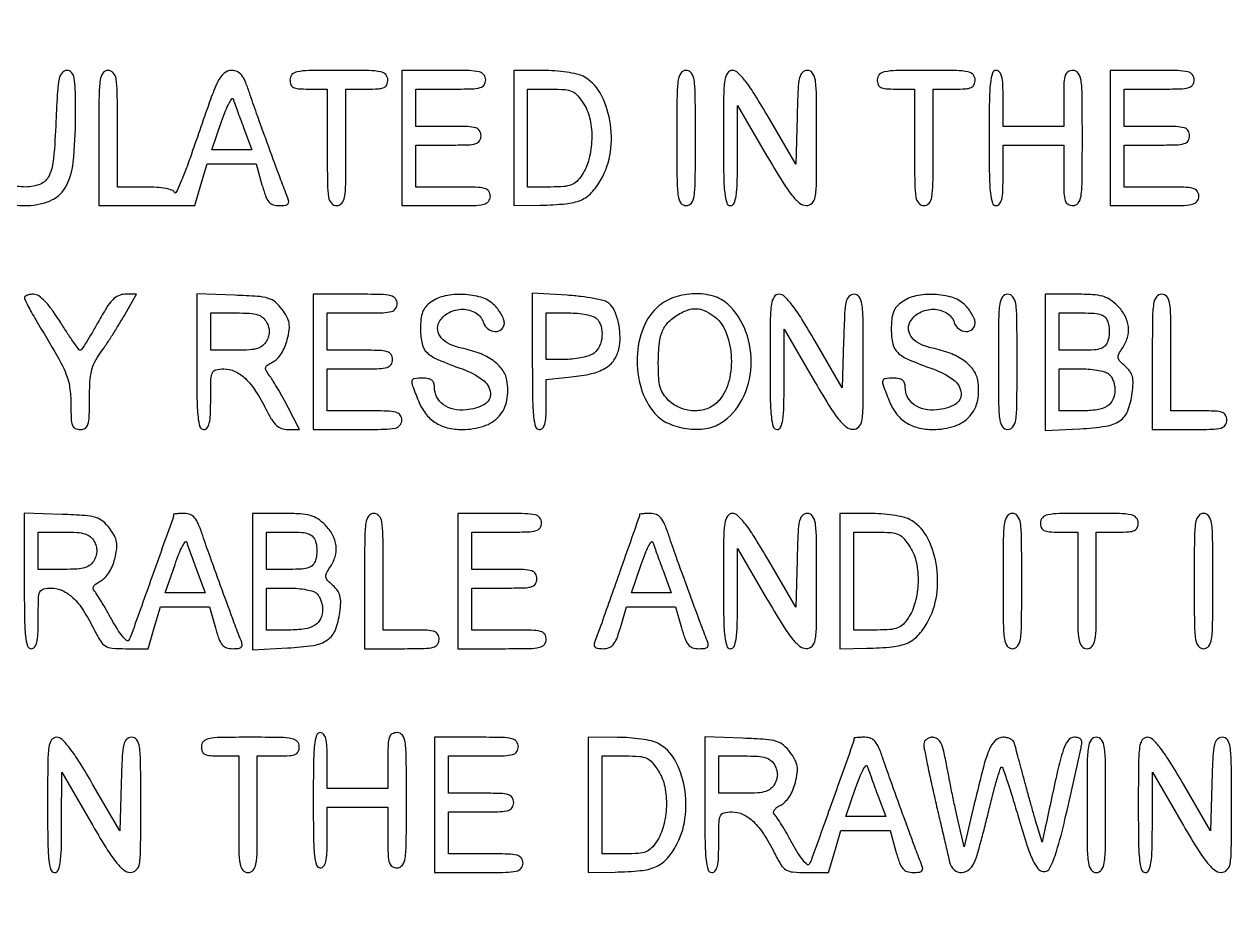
# Model space of a CAD drawing. Extents: x 0 to 1066, y 0 to 761.
# Drawn here: x 880.26 to 902.18, y 352.59 to 368.76 of the extents above; entities that cross this region are included whole.
import ezdxf

# ---------------------------------------------------------------- set-up
doc = ezdxf.new("R2010")
doc.units = 0
doc.header["$MEASUREMENT"] = 0

msp = doc.modelspace()

# ---------------------------------------------------------------- linework, layer by layer
for points in [[(183.390323, 95.266879, 0.000001), (192.989143, 95.254457, 0.000118)], [(479.458836, 95.240684, -0.000004), (502.524384, 95.211821, -0.198594)], [(710.559243, 95.267872, -0.000023), (733.258836, 95.240684, -0.000004), (756.324384, 95.211821, -0.198594)], [(542.992229, 95.24091, -0.000004), (565.972908, 95.212432, -0.198597)], [(606.442229, 95.24091, -0.000004), (629.422908, 95.212432, -0.198597)], [(669.892229, 95.24091, -0.000004), (692.872908, 95.212432, -0.198597)], [(880.089102, 365.483388, 0.032389), (880.264716, 365.472, 0.091481), (880.722483, 365.55646, 0.171956), (881.005283, 365.797325, 0.107033), (881.153319, 366.25713, 0.02456), (881.1936, 367.076683, 0.004091), (881.189458, 367.582882, 0.042042), (881.168504, 367.790879, 0.139542), (881.120241, 367.887871, 0.210994), (881.035267, 367.9254, 0.224554), (880.948766, 367.884489, 0.120063), (880.896404, 367.775607, 0.038088), (880.86561, 367.545674, 0.003955), (880.838825, 367.000462, -0.011778), (880.79515, 366.32671, -0.086058), (880.712304, 366.015262, -0.186836), (880.556586, 365.864354, -0.100409), (880.290624, 365.8104, -0.036356), (880.128866, 365.822177, -0.118728)]]:
    msp.add_lwpolyline(points, format="xyb")
for points in [[(409.06215, 749.15415), (40.8618, 749.132981), (40.8618, 380.65769), (40.8618, 12.1824), (501.2973, 12.1824), (961.7328, 12.1824), (961.7328, 380.646631), (961.7328, 749.110861), (961.41555, 749.1633, 0.040886), (961.153339, 749.184871, 0.000002), (934.190609, 749.194398, 0.000089), (904.448031, 749.199508, 0.000054), (869.1804, 749.195529, -0.000029), (813.61687, 749.186499, -0.000004), (696.10453, 749.175037, -0.000004), (556.774728, 749.163736, -0.000004)], [(881.6166, 366.6987), (881.6166, 365.472), (882.486431, 365.472), (883.356261, 365.472), (883.468668, 365.8527), (883.581076, 366.2334), (884.026043, 366.2334), (884.471011, 366.2334), (884.5776, 365.8527, 0.017944), (884.642985, 365.64779, 0.087286), (884.703212, 365.542331, 0.141822), (884.780434, 365.489952, 0.078722), (884.893746, 365.472, 0.029308), (884.998892, 365.478168, 0.166988), (885.048622, 365.502076, 0.236769), (885.063464, 365.545866, 0.061225), (885.04369, 365.62005, -0.006965), (884.921401, 365.936406, -0.001209), (884.700145, 366.53784, -0.001323), (884.480417, 367.144587, -0.005089), (884.348652, 367.52355, 0.017956), (884.271684, 367.727814, 0.070049), (884.202908, 367.843564, 0.117315), (884.125369, 367.903896, 0.107327), (884.026342, 367.9254, 0.184102), (883.889054, 367.873076, 0.099007), (883.778561, 367.726264, 0.027305), (883.641751, 367.396447, 0.001738), (883.297611, 366.408301, -0.007137), (883.189757, 366.109057, -0.013896), (883.093729, 365.874103, -0.012768), (883.01548, 365.708459, -0.667021), (882.98945, 365.710351, 0.233159), (882.947523, 365.752743, 0.036901), (882.831015, 365.783613, 0.031075), (882.66655, 365.803964, 0.015247), (882.45555, 365.8104), (881.955, 365.8104), (881.955, 366.8679, 0.002827), (881.951269, 367.527859, 0.036854), (881.930466, 367.772062, 0.138781), (881.879206, 367.882532, 0.218517), (881.7858, 367.9254, 0.240299), (881.691478, 367.877291, 0.123223), (881.640667, 367.750912, 0.031956), (881.620189, 367.471562, 0.002322)], [(885.0852, 367.7562, 0.094959), (885.101763, 367.669774, 0.184152), (885.14865, 367.618725, 0.098846), (885.241639, 367.59333, 0.017388), (885.4236, 367.587), (885.762, 367.587), (885.762, 366.5295, 0.002827), (885.765731, 365.869541, 0.036854), (885.786534, 365.625338, 0.138781), (885.837794, 365.514868, 0.218517), (885.9312, 365.472, 0.218517), (886.024606, 365.514868, 0.138781), (886.075866, 365.625338, 0.036854), (886.096669, 365.869541, 0.002827), (886.1004, 366.5295), (886.1004, 367.587), (886.4811, 367.587, 0.013964), (886.690858, 367.592859, 0.090841), (886.793063, 367.61755, 0.188085), (886.843634, 367.668595, 0.102588), (886.8618, 367.7562, 0.193568), (886.824602, 367.848685, 0.15568), (886.729613, 367.900221, 0.043488), (886.520605, 367.921467, 0.003595), (885.9735, 367.9254, 0.003595), (885.426395, 367.921467, 0.043488), (885.217388, 367.900221, 0.15568), (885.122398, 367.848685, 0.193568)], [(887.1156, 366.6987), (887.1156, 365.472), (887.9193, 365.472, 0.004147), (888.410009, 365.47607, 0.047763), (888.601388, 365.497603, 0.16431), (888.688794, 365.549193, 0.179874), (888.723, 365.6412, 0.157888), (888.69346, 365.732416, 0.176663), (888.61725, 365.783962, 0.055952), (888.452378, 365.806053, 0.005351), (888.0462, 365.8104), (887.3694, 365.8104), (887.3694, 366.1911), (887.3694, 366.5718), (887.9616, 366.5718, 0.006583), (888.311492, 366.576407, 0.063075), (888.458625, 366.598993, 0.183695), (888.52747, 366.650426, 0.142406), (888.5538, 366.741, 0.142406), (888.52747, 366.831574, 0.183695), (888.458625, 366.883007, 0.063075), (888.311492, 366.905593, 0.006583), (887.9616, 366.9102), (887.3694, 366.9102), (887.3694, 367.2486), (887.3694, 367.587), (888.0039, 367.587, 0.005909), (888.381926, 367.591467, 0.059311), (888.537938, 367.61379, 0.180365), (888.610456, 367.665288, 0.150217), (888.6384, 367.7562, 0.17273), (888.605727, 367.847957, 0.168559), (888.522075, 367.89955, 0.050222), (888.339522, 367.921249, 0.004487), (887.877, 367.9254), (887.1156, 367.9254)], [(889.146, 366.6987), (889.146, 365.472), (889.63245, 365.480433, 0.018847), (890.09542, 365.505933, 0.076273), (890.368829, 365.574281, 0.107083), (890.560018, 365.708069, 0.057946), (890.730222, 365.940964, 0.09461), (890.901213, 366.445618, 0.077415), (890.891801, 367.016231, 0.083451), (890.716167, 367.516665, 0.148656), (890.405984, 367.818403, 0.065462), (890.29364, 367.858866, 0.01784), (890.107659, 367.892574, 0.017725), (889.892031, 367.915991, 0.017594), (889.67475, 367.924153), (889.146, 367.9254)], [(892.107, 366.6987, 0.002322), (892.110589, 365.925838, 0.031956), (892.131067, 365.646487, 0.123223), (892.181878, 365.520109, 0.240299), (892.2762, 365.472, 0.240299), (892.370522, 365.520109, 0.123223), (892.421333, 365.646487, 0.031956), (892.441811, 365.925838, 0.002322), (892.4454, 366.6987, 0.002322), (892.441811, 367.471562, 0.031956), (892.421333, 367.750912, 0.123223), (892.370522, 367.877291, 0.240299), (892.2762, 367.9254, 0.240299), (892.181878, 367.877291, 0.123223), (892.131067, 367.750912, 0.031956), (892.110589, 367.471562, 0.002322)], [(892.953, 366.6987, 0.003213), (892.957328, 366.025179, 0.022561), (892.976338, 365.6976, 0.049302), (893.012253, 365.521877, 0.328801), (893.0799, 365.472, 0.295501), (893.145272, 365.514331, 0.070336), (893.183006, 365.645031, 0.029944), (893.20304, 365.892594, 0.004715), (893.208637, 366.38145), (893.210474, 367.2909), (893.737387, 366.384757, 0.006242), (894.016761, 365.917824, 0.029041), (894.196482, 365.660537, 0.052989), (894.333726, 365.520038, 0.170079), (894.45465, 365.475307, 0.199339), (894.562931, 365.518073, 0.163117), (894.620625, 365.629506, 0.036571), (894.641704, 365.888381, 0.002034), (894.645, 366.6987, 0.002367), (894.641369, 367.465872, 0.031318), (894.620984, 367.748183, 0.117824), (894.571177, 367.876877, 0.246563), (894.47876, 367.9254, 0.195513), (894.387955, 367.888482, 0.145553), (894.334652, 367.793056, 0.043894), (894.307139, 367.586793, 0.004128), (894.28841, 367.075518), (894.2643, 366.225636), (893.771117, 367.075518, 0.007787), (893.531038, 367.474783, 0.025041), (893.354201, 367.72941, 0.035073), (893.216347, 367.884318, 0.195814), (893.115467, 367.9254, 0.254619), (893.025461, 367.876388, 0.110911), (892.976951, 367.744558, 0.030502), (892.956687, 367.458386, 0.002427)], [(895.7448, 367.7562, 0.094959), (895.761363, 367.669774, 0.184152), (895.80825, 367.618725, 0.098846), (895.901239, 367.59333, 0.017388), (896.0832, 367.587), (896.4216, 367.587), (896.4216, 366.5295, 0.002827), (896.425331, 365.869541, 0.036854), (896.446134, 365.625338, 0.138781), (896.497394, 365.514868, 0.218517), (896.5908, 365.472, 0.218517), (896.684206, 365.514868, 0.138781), (896.735466, 365.625338, 0.036854), (896.756269, 365.869541, 0.002827), (896.76, 366.5295), (896.76, 367.587), (897.1407, 367.587, 0.013964), (897.350458, 367.592859, 0.090841), (897.452663, 367.61755, 0.188085), (897.503234, 367.668595, 0.102588), (897.5214, 367.7562, 0.193568), (897.484202, 367.848685, 0.15568), (897.389213, 367.900221, 0.043488), (897.180205, 367.921467, 0.003595), (896.6331, 367.9254, 0.003595), (896.085995, 367.921467, 0.043488), (895.876988, 367.900221, 0.15568), (895.781998, 367.848685, 0.193568)], [(897.7752, 366.6987, 0.003213), (897.779528, 366.025179, 0.022561), (897.798538, 365.6976, 0.049302), (897.834453, 365.521877, 0.328801), (897.9021, 365.472, 0.232029), (897.963837, 365.50228, 0.108427), (898.002969, 365.5848, 0.047315), (898.023701, 365.740657, 0.00942), (898.029, 366.0219), (898.029, 366.5718), (898.5789, 366.5718), (899.1288, 366.5718), (899.1288, 366.0219, 0.007414), (899.133571, 365.70012, 0.067313), (899.156458, 365.561888, 0.186514), (899.207813, 365.496704, 0.134481), (899.298, 365.472, 0.240299), (899.392322, 365.520109, 0.123223), (899.443133, 365.646487, 0.031956), (899.463611, 365.925838, 0.002322), (899.4672, 366.6987, 0.002322), (899.463611, 367.471562, 0.031956), (899.443133, 367.750912, 0.123223), (899.392322, 367.877291, 0.240299), (899.298, 367.9254, 0.12648), (899.208268, 367.902332, 0.188641), (899.157, 367.8408, 0.072107), (899.133767, 367.711498, 0.008455), (899.1288, 367.4178), (899.1288, 366.9102), (898.5789, 366.9102), (898.029, 366.9102), (898.029, 367.4178, 0.010614), (898.023547, 367.674641, 0.050675), (898.002563, 367.81965, 0.113455), (897.963268, 367.89683, 0.222027), (897.9021, 367.9254, 0.328801), (897.834453, 367.875523, 0.049302), (897.798538, 367.6998, 0.022561), (897.779528, 367.372221, 0.003213)], [(899.9748, 366.6987), (899.9748, 365.472), (900.7785, 365.472, 0.004147), (901.269209, 365.47607, 0.047763), (901.460588, 365.497603, 0.16431), (901.547994, 365.549193, 0.179874), (901.5822, 365.6412, 0.157888), (901.55266, 365.732416, 0.176663), (901.47645, 365.783962, 0.055952), (901.311578, 365.806053, 0.005351), (900.9054, 365.8104), (900.2286, 365.8104), (900.2286, 366.1911), (900.2286, 366.5718), (900.8208, 366.5718, 0.006583), (901.170692, 366.576407, 0.063075), (901.317825, 366.598993, 0.183695), (901.38667, 366.650426, 0.142406), (901.413, 366.741, 0.142406), (901.38667, 366.831574, 0.183695), (901.317825, 366.883007, 0.063075), (901.170692, 366.905593, 0.006583), (900.8208, 366.9102), (900.2286, 366.9102), (900.2286, 367.2486), (900.2286, 367.587), (900.8631, 367.587, 0.005909), (901.241126, 367.591467, 0.059311), (901.397138, 367.61379, 0.180365), (901.469656, 367.665288, 0.150217), (901.4976, 367.7562, 0.17273), (901.464927, 367.847957, 0.168559), (901.381275, 367.89955, 0.050222), (901.198722, 367.921249, 0.004487), (900.7362, 367.9254), (899.9748, 367.9254)], [(884.242355, 366.88905), (884.392144, 366.4872), (884.029838, 366.4872), (883.667532, 366.4872), (883.845343, 367.001618, -0.011999), (883.916093, 367.191424, -0.026422), (883.981117, 367.331859, -0.047278), (884.031434, 367.408501, -0.601846), (884.05786, 367.403468, 0.009837), (884.079696, 367.337295, 0.001488), (884.126371, 367.205923, 0.001668), (884.182462, 367.051156, 0.001442)], [(890.420953, 367.31205, -0.090931), (890.533274, 367.030331, -0.056823), (890.563335, 366.675409, -0.056208), (890.512425, 366.317588, -0.081785), (890.38363, 366.026709, -0.053857), (890.290367, 365.913166, -0.102503), (890.191365, 365.849535, -0.073821), (890.053688, 365.818809, -0.018052), (889.82085, 365.8104), (889.3998, 365.8104), (889.3998, 366.6987), (889.3998, 367.587), (889.824043, 367.587, -0.017821), (890.074018, 367.578088, -0.090339), (890.208517, 367.543535, -0.111314), (890.308276, 367.467166, -0.033754)], [(880.266669, 363.80115, 0.098044), (880.276963, 363.761374, 0.006751), (880.328994, 363.656933, 0.009417), (880.395528, 363.533544, 0.006929), (880.473685, 363.3993, -0.003893), (880.866494, 362.733923, -0.033196), (881.019986, 362.42345, -0.063283), (881.08717, 362.177231, -0.03501), (881.109, 361.865844, 0.01019), (881.114271, 361.607244, 0.079044), (881.138021, 361.489181, 0.189957), (881.189177, 361.432215, 0.116431), (881.2782, 361.4112, 0.136957), (881.368514, 361.436411, 0.185702), (881.419894, 361.502733, 0.065938), (881.442683, 361.643738, 0.007136), (881.4474, 361.974265, -0.01444), (881.456096, 362.275299, -0.04363), (881.485709, 362.478147, -0.057784), (881.544133, 362.6394, -0.044334), (881.642419, 362.799115, 0.01199), (881.733471, 362.927661, 0.005258), (881.848169, 363.102044, 0.0052), (881.966075, 363.289741, 0.006935), (882.068986, 363.46275), (882.300532, 363.8646), (882.091193, 363.8646, 0.108876), (881.972525, 363.83845, 0.092988), (881.868033, 363.763973, 0.053175), (881.755967, 363.619538, 0.012741), (881.602799, 363.357, -0.00625), (881.492646, 363.162432, -0.009839), (881.392744, 362.998507, -0.004317), (881.304766, 362.862938, -0.251756), (881.279582, 362.8494, -0.23848), (881.253619, 362.86253, -0.003892), (881.155186, 362.998507, -0.009183), (881.042933, 363.162435, -0.005851), (880.918122, 363.357, 0.015141), (880.766411, 363.584102, 0.036179), (880.637202, 363.740163, 0.050226), (880.525819, 363.835233, 0.152717), (880.431913, 363.8646, 0.035826), (880.367478, 363.859977, 0.055903), (880.313696, 363.845962, 0.07526), (880.277607, 363.825449, 0.245106)], [(883.3932, 362.641321, 0.003202), (883.397526, 361.965813, 0.022501), (883.416532, 361.63737, 0.049121), (883.45243, 361.461147, 0.329081), (883.5201, 361.4112, 0.232029), (883.581837, 361.44148, 0.108427), (883.620969, 361.524, 0.047315), (883.641701, 361.679857, 0.00942), (883.647, 361.9611, -0.00595), (883.651307, 362.323065, -0.096871), (883.677344, 362.441198, -0.238613), (883.74201, 362.494815, -0.056005), (883.886053, 362.511, -0.111153), (884.087505, 362.465656, -0.081177), (884.27682, 362.334801, -0.058854), (884.46251, 362.108171, -0.025924), (884.654372, 361.77075, 0.021841), (884.754116, 361.591953, 0.069009), (884.84127, 361.486427, 0.100305), (884.933778, 361.430632, 0.085906), (885.046045, 361.4112), (885.25725, 361.4112), (885.051073, 361.81305, 0.006834), (884.963006, 361.979072, 0.006481), (884.868898, 362.145612, 0.006451), (884.781851, 362.29076, 0.022591), (884.720427, 362.380875, -0.02569), (884.653848, 362.479864, -0.192002), (884.644929, 362.534664, -0.198014), (884.676263, 362.57959, -0.027525), (884.777128, 362.636775, 0.089041), (884.855081, 362.694614, 0.046566), (884.929598, 362.790276, 0.042448), (884.992834, 362.910602, 0.038847), (885.037064, 363.043463, 0.026721), (885.071034, 363.219822, 0.076578), (885.069042, 363.344241, 0.082928), (885.030016, 363.456584, 0.035157), (884.943672, 363.591262, 0.057331), (884.821102, 363.72154, 0.10358), (884.692717, 363.790832, 0.055706), (884.497585, 363.825774, 0.007564), (884.082358, 363.846871), (883.3932, 363.871443)], [(885.5082, 362.6379), (885.5082, 361.4112), (886.3119, 361.4112, 0.004147), (886.802609, 361.41527, 0.047763), (886.993988, 361.436803, 0.16431), (887.081394, 361.488393, 0.179874), (887.1156, 361.5804, 0.157888), (887.08606, 361.671616, 0.176663), (887.00985, 361.723162, 0.055952), (886.844978, 361.745253, 0.005351), (886.4388, 361.7496), (885.762, 361.7496), (885.762, 362.1303), (885.762, 362.511), (886.3542, 362.511, 0.006583), (886.704092, 362.515607, 0.063075), (886.851225, 362.538193, 0.183695), (886.92007, 362.589626, 0.142406), (886.9464, 362.6802, 0.142406), (886.92007, 362.770774, 0.183695), (886.851225, 362.822207, 0.063075), (886.704092, 362.844793, 0.006583), (886.3542, 362.8494), (885.762, 362.8494), (885.762, 363.1878), (885.762, 363.5262), (886.3965, 363.5262, 0.005909), (886.774526, 363.530667, 0.059311), (886.930538, 363.55299, 0.180365), (887.003056, 363.604488, 0.150217), (887.031, 363.6954, 0.17273), (886.998327, 363.787157, 0.168559), (886.914675, 363.83875, 0.050222), (886.732122, 363.860449, 0.004487), (886.2696, 363.8646), (885.5082, 363.8646)], [(889.4844, 362.649026, 0.003177), (889.488721, 361.969044, 0.022367), (889.507718, 361.638654, 0.048715), (889.54358, 361.461302, 0.329705), (889.6113, 361.4112, 0.208378), (889.671643, 361.43749, 0.11961), (889.711131, 361.507927, 0.055661), (889.732506, 361.638999, 0.012613), (889.7382, 361.864664), (889.7382, 362.318128), (890.19315, 362.365083, 0.029754), (890.558921, 362.424988, 0.076952), (890.806988, 362.522757, 0.106873), (890.965028, 362.667632, 0.100256), (891.053612, 362.86812, 0.058942), (891.076583, 363.100686, 0.048856), (891.04754, 363.347941, 0.051542), (890.976241, 363.564871, 0.114883), (890.871797, 363.702457, 0.111025), (890.788335, 363.745019, 0.015594), (890.598366, 363.78735, 0.017167), (890.366729, 363.823244, 0.01383), (890.115835, 363.846328), (889.4844, 363.886851)], [(891.783403, 363.652573, 0.123885), (891.500212, 363.259877, 0.085485), (891.386637, 362.720957, 0.082885), (891.459108, 362.158936, 0.104562), (891.710839, 361.700326, 0.111799), (891.948809, 361.523975, 0.06908), (892.285208, 361.428281, 0.069045), (892.635165, 361.427815, 0.111332), (892.913082, 361.531881, 0.131426), (893.293839, 361.95786, 0.103697), (893.454254, 362.557511, 0.101152), (893.36159, 363.183853, 0.118621), (893.030971, 363.683419, 0.118666), (892.771235, 363.830001, 0.075716), (892.425556, 363.873938, 0.073305), (892.070541, 363.812607, 0.095814)], [(893.799, 362.6379, 0.003213), (893.803328, 361.964379, 0.022561), (893.822338, 361.6368, 0.049302), (893.858253, 361.461077, 0.328801), (893.9259, 361.4112, 0.295501), (893.991272, 361.453531, 0.070336), (894.029006, 361.584231, 0.029944), (894.04904, 361.831794, 0.004715), (894.054637, 362.32065), (894.056474, 363.2301), (894.583387, 362.323957, 0.006242), (894.862761, 361.857024, 0.029041), (895.042482, 361.599737, 0.052989), (895.179726, 361.459238, 0.170079), (895.30065, 361.414507, 0.199339), (895.408931, 361.457273, 0.163117), (895.466625, 361.568706, 0.036571), (895.487704, 361.827581, 0.002034), (895.491, 362.6379, 0.002367), (895.487369, 363.405072, 0.031318), (895.466984, 363.687383, 0.117824), (895.417177, 363.816077, 0.246563), (895.32476, 363.8646, 0.195513), (895.233955, 363.827682, 0.145553), (895.180652, 363.732256, 0.043894), (895.153139, 363.525993, 0.004128), (895.13441, 363.014718), (895.1103, 362.164836), (894.617117, 363.014718, 0.007787), (894.377038, 363.413983, 0.025041), (894.200201, 363.66861, 0.035073), (894.062347, 363.823518, 0.195814), (893.961467, 363.8646, 0.254619), (893.871461, 363.815588, 0.110911), (893.822951, 363.683758, 0.030502), (893.802687, 363.397586, 0.002427)], [(897.9444, 362.6379, 0.002322), (897.947989, 361.865038, 0.031956), (897.968467, 361.585687, 0.123223), (898.019278, 361.459309, 0.240299), (898.1136, 361.4112, 0.240299), (898.207922, 361.459309, 0.123223), (898.258733, 361.585687, 0.031956), (898.279211, 361.865038, 0.002322), (898.2828, 362.6379, 0.002322), (898.279211, 363.410762, 0.031956), (898.258733, 363.690112, 0.123223), (898.207922, 363.816491, 0.240299), (898.1136, 363.8646, 0.240299), (898.019278, 363.816491, 0.123223), (897.968467, 363.690112, 0.031956), (897.947989, 363.410762, 0.002322)], [(898.7904, 362.628653), (898.7904, 361.392706), (899.423449, 361.424674, 0.024309), (899.894374, 361.471479, 0.112633), (900.147526, 361.570248, 0.153372), (900.291342, 361.751735, 0.058166), (900.37208, 362.068548, 0.023573), (900.387821, 362.250707, 0.073694), (900.37459, 362.372663, 0.094912), (900.329236, 362.467902, 0.057312), (900.243925, 362.559808, -0.027153), (900.149213, 362.650259, -0.149392), (900.118377, 362.712888, -0.161279), (900.129037, 362.77942, -0.033096), (900.191533, 362.882545, 0.080592), (900.285889, 363.077787, 0.100315), (900.303843, 363.278137, 0.097349), (900.242181, 363.474223, 0.071783), (900.105545, 363.656945, 0.050512), (899.971395, 363.766421, 0.079484), (899.836203, 363.827587, 0.053942), (899.65371, 363.856752, 0.012674), (899.344145, 363.8646), (898.7904, 363.8646)], [(900.7362, 362.6379), (900.7362, 361.4112), (901.413, 361.4112, 0.005351), (901.819178, 361.415547, 0.055952), (901.98405, 361.437637, 0.176663), (902.06026, 361.489184, 0.157888), (902.0898, 361.5804, 0.12648), (902.066732, 361.670132, 0.188641), (902.0052, 361.7214, 0.072107), (901.875898, 361.744633, 0.008455), (901.5822, 361.7496), (901.0746, 361.7496), (901.0746, 362.8071, 0.002827), (901.070869, 363.467059, 0.036854), (901.050066, 363.711262, 0.138781), (900.998806, 363.821732, 0.218517), (900.9054, 363.8646, 0.240299), (900.811078, 363.816491, 0.123223), (900.760267, 363.690112, 0.031956), (900.739789, 363.410762, 0.002322)], [(887.64435, 363.722944, 0.064007), (887.551552, 363.638732, 0.085808), (887.493751, 363.541165, 0.066535), (887.463234, 363.411274, 0.024477), (887.454, 363.222758, 0.055339), (887.482637, 362.964812, 0.149321), (887.572873, 362.806324, 0.090969), (887.766644, 362.680662, 0.013145), (888.208097, 362.510657, -0.070637), (888.582595, 362.314569, -0.215768), (888.722351, 362.071824, -0.299828), (888.614596, 361.867464, -0.104684), (888.280804, 361.76627, -0.073735), (888.054338, 361.780205, -0.104161), (887.870047, 361.861673, -0.119079), (887.750723, 362.000512, -0.118782), (887.7078, 362.178643, 0.082235), (887.695346, 362.253852, 0.147435), (887.659233, 362.304334, 0.119852), (887.595024, 362.332894, 0.045016), (887.4963, 362.3418, 0.028442), (887.341893, 362.33301, 0.327023), (887.299792, 362.294113, 0.139119), (887.306429, 362.214942, 0.005125), (887.416289, 361.932001, 0.065244), (887.545077, 361.702252, 0.088006), (887.718442, 361.539438, 0.085852), (887.94074, 361.443565, 0.059042), (888.213873, 361.4112, 0.079385), (888.603077, 361.473386, 0.130563), (888.880888, 361.654024, 0.137881), (889.023028, 361.940502, 0.093265), (889.023228, 362.307247, 0.114024), (888.939695, 362.498128, 0.079467), (888.77067, 362.662886, 0.063948), (888.521322, 362.7947, 0.038754), (888.200166, 362.887434, -0.060203), (887.983487, 362.960177, -0.103319), (887.832406, 363.075045, -0.141227), (887.768042, 363.213835, -0.162669), (887.792478, 363.357146, -0.149104), (887.966237, 363.530203, -0.123853), (888.220631, 363.592698, -0.133716), (888.459953, 363.5261, -0.183571), (888.597473, 363.352672, 0.153609), (888.679387, 363.236012, 0.157876), (888.812416, 363.188861, 0.194842), (888.928396, 363.232172, 0.210147), (888.9768, 363.342253, 0.093821), (888.963133, 363.414446, 0.037607), (888.919283, 363.50537, 0.035541), (888.855923, 363.598863, 0.037508), (888.780997, 363.680653, 0.118482), (888.55527, 363.809394, 0.061394), (888.232923, 363.861356, 0.060569), (887.900756, 363.833454, 0.10142)], [(896.18895, 363.722944, 0.064007), (896.096152, 363.638732, 0.085808), (896.038351, 363.541165, 0.066535), (896.007834, 363.411274, 0.024477), (895.9986, 363.222758, 0.055339), (896.027237, 362.964812, 0.149321), (896.117473, 362.806324, 0.090969), (896.311244, 362.680662, 0.013145), (896.752697, 362.510657, -0.070637), (897.127195, 362.314569, -0.215768), (897.266951, 362.071824, -0.299828), (897.159196, 361.867464, -0.104684), (896.825404, 361.76627, -0.073735), (896.598938, 361.780205, -0.104161), (896.414647, 361.861673, -0.119079), (896.295323, 362.000512, -0.118782), (896.2524, 362.178643, 0.082235), (896.239946, 362.253852, 0.147435), (896.203833, 362.304334, 0.119852), (896.139624, 362.332894, 0.045016), (896.0409, 362.3418, 0.028442), (895.886493, 362.33301, 0.327023), (895.844392, 362.294113, 0.139119), (895.851029, 362.214942, 0.005125), (895.960889, 361.932001, 0.065244), (896.089677, 361.702252, 0.088006), (896.263042, 361.539438, 0.085852), (896.48534, 361.443565, 0.059042), (896.758473, 361.4112, 0.079385), (897.147677, 361.473386, 0.130563), (897.425488, 361.654024, 0.137881), (897.567628, 361.940502, 0.093265), (897.567828, 362.307247, 0.114024), (897.484295, 362.498128, 0.079467), (897.31527, 362.662886, 0.063948), (897.065922, 362.7947, 0.038754), (896.744766, 362.887434, -0.060203), (896.528087, 362.960177, -0.103319), (896.377006, 363.075045, -0.141227), (896.312642, 363.213835, -0.162669), (896.337078, 363.357146, -0.149104), (896.510837, 363.530203, -0.123853), (896.765231, 363.592698, -0.133716), (897.004553, 363.5261, -0.183571), (897.142073, 363.352672, 0.153609), (897.223987, 363.236012, 0.157876), (897.357016, 363.188861, 0.194842), (897.472996, 363.232172, 0.210147), (897.5214, 363.342253, 0.093821), (897.507733, 363.414446, 0.037607), (897.463883, 363.50537, 0.035541), (897.400523, 363.598863, 0.037508), (897.325597, 363.680653, 0.118482), (897.09987, 363.809394, 0.061394), (896.777523, 363.861356, 0.060569), (896.445356, 363.833454, 0.10142)], [(884.6622, 363.357, -0.049536), (884.698362, 363.269626, -0.073486), (884.710453, 363.1878, -0.073486), (884.698362, 363.105974, -0.049536), (884.6622, 363.0186, -0.09537), (884.593305, 362.933675, -0.100861), (884.499066, 362.882433, -0.059921), (884.354032, 362.856448, -0.014397), (884.109323, 362.8494), (883.647, 362.8494), (883.647, 363.1878), (883.647, 363.5262), (884.109323, 363.5262, -0.014397), (884.354032, 363.519152, -0.059921), (884.499066, 363.493167, -0.100861), (884.593305, 363.441925, -0.09537)], [(890.65188, 363.42468, -0.13151), (890.731034, 363.287669, -0.084316), (890.7484, 363.103715, -0.084006), (890.704013, 362.923681, -0.128741), (890.60535, 362.797967, -0.079472), (890.523995, 362.754501, -0.027293), (890.395172, 362.717804, -0.026323), (890.246263, 362.692196, -0.027554), (890.09775, 362.682891), (889.7382, 362.6802), (889.7382, 363.1032), (889.7382, 363.5262), (890.14428, 363.5262, -0.022886), (890.307185, 363.51874, -0.026473), (890.460896, 363.496378, -0.026952), (890.587095, 363.463981, -0.120635)], [(892.762497, 363.480839, -0.143223), (892.990198, 363.196523, -0.079931), (893.09266, 362.761353, -0.077332), (893.054465, 362.300218, -0.11509), (892.873196, 361.93995, -0.119537), (892.684784, 361.800395, -0.098447), (892.439127, 361.749752, -0.09388), (892.182677, 361.796462, -0.097006), (891.964403, 361.933547, -0.056872), (891.863483, 362.05264, -0.080028), (891.805587, 362.178996, -0.054705), (891.777763, 362.350724, -0.014142), (891.771291, 362.631497, -0.025001), (891.790355, 362.976355, -0.075567), (891.849782, 363.203338, -0.098225), (891.963237, 363.368205, -0.062967), (892.1493, 363.508619, -0.051006), (892.314066, 363.581958, -0.090781), (892.460714, 363.601995, -0.090761), (892.604971, 363.568781, -0.050966)], [(899.9325, 363.357, -0.047189), (899.949179, 363.27989, -0.029688), (899.954652, 363.1878, -0.029688), (899.949179, 363.09571, -0.047189), (899.9325, 363.0186, -0.103276), (899.884362, 362.933174, -0.127418), (899.809071, 362.881847, -0.071188), (899.684044, 362.856146, -0.015153), (899.461499, 362.8494), (899.0442, 362.8494), (899.0442, 363.1878), (899.0442, 363.5262), (899.461499, 363.5262, -0.015153), (899.684044, 363.519454, -0.071188), (899.809071, 363.493753, -0.127418), (899.884362, 363.442426, -0.103276)], [(899.95788, 362.40948, -0.070395), (899.996794, 362.357739, -0.038897), (900.029579, 362.285594, -0.037889), (900.051931, 362.20577, -0.049362), (900.0594, 362.1303, -0.103441), (900.022745, 361.955018, -0.151109), (899.920393, 361.836479, -0.105063), (899.736977, 361.769685, -0.034985), (899.45028, 361.7496), (899.0442, 361.7496), (899.0442, 362.1303), (899.0442, 362.511), (899.45028, 362.511, -0.022886), (899.613185, 362.50354, -0.026473), (899.766896, 362.481178, -0.026952), (899.893095, 362.448781, -0.120635)], [(880.263, 358.665121, 0.003202), (880.267326, 357.989613, 0.022501), (880.286332, 357.66117, 0.049121), (880.32223, 357.484947, 0.329081), (880.3899, 357.435, 0.232029), (880.451637, 357.46528, 0.108427), (880.490769, 357.5478, 0.047315), (880.511501, 357.703657, 0.00942), (880.5168, 357.9849, -0.00595), (880.521107, 358.346865, -0.096871), (880.547144, 358.464998, -0.238613), (880.61181, 358.518615, -0.056005), (880.755853, 358.5348, -0.111153), (880.957305, 358.489456, -0.081177), (881.14662, 358.358601, -0.058854), (881.33231, 358.131971, -0.025924), (881.524172, 357.79455, 0.019528), (881.645003, 357.57558, 0.119336), (881.735252, 357.484504, 0.1192), (881.857213, 357.444746, 0.019465), (882.10745, 357.435), (882.510261, 357.435), (882.622668, 357.8157), (882.735076, 358.1964), (883.180043, 358.1964), (883.625011, 358.1964), (883.7316, 357.8157, 0.017944), (883.796985, 357.61079, 0.087286), (883.857212, 357.505331, 0.141822), (883.934434, 357.452952, 0.078722), (884.047746, 357.435, 0.029308), (884.152892, 357.441168, 0.166988), (884.202622, 357.465076, 0.236769), (884.217464, 357.508866, 0.061225), (884.19769, 357.58305, -0.006965), (884.075401, 357.899406, -0.001209), (883.854145, 358.50084, -0.001323), (883.634417, 359.107587, -0.005089), (883.502652, 359.48655, 0.017403), (883.423881, 359.6963, 0.074917), (883.355122, 359.810075, 0.125362), (883.275416, 359.867972, 0.094981), (883.168849, 359.8884, 0.00999), (883.092684, 359.886878, 0.016528), (883.028552, 359.882187, 0.010464), (882.977448, 359.875662, 0.371455), (882.970195, 359.86725, -0.085713), (882.957056, 359.791277, -0.000205), (882.579979, 358.734262, -0.000326), (882.208515, 357.696462, -0.052347), (882.155449, 357.58632, -0.469935), (882.120171, 357.581398, -0.03714), (882.046041, 357.659935, -0.029772), (881.954637, 357.787222, -0.015705), (881.855943, 357.95496, 0.00553), (881.755432, 358.134025, 0.006942), (881.658161, 358.29762, 0.005676), (881.573307, 358.432465, 0.053145), (881.530276, 358.485764, -0.183705), (881.51286, 358.52455, -0.158456), (881.524213, 358.567991, -0.095196), (881.567479, 358.613536, -0.040132), (881.640133, 358.657187, 0.084253), (881.722083, 358.716801, 0.049314), (881.798149, 358.811786, 0.044595), (881.861856, 358.931932, 0.038698), (881.906864, 359.067263, 0.026721), (881.940834, 359.243622, 0.076578), (881.938842, 359.368041, 0.082928), (881.899816, 359.480384, 0.035157), (881.813472, 359.615062, 0.057331), (881.690902, 359.74534, 0.10358), (881.562517, 359.814632, 0.055706), (881.367385, 359.849574, 0.007564), (880.952158, 359.870671), (880.263, 359.895243)], [(884.4084, 358.652453), (884.4084, 357.416506), (885.041449, 357.448474, 0.024309), (885.512374, 357.495279, 0.112633), (885.765526, 357.594048, 0.153372), (885.909342, 357.775535, 0.058166), (885.99008, 358.092348, 0.023573), (886.005821, 358.274507, 0.073694), (885.99259, 358.396463, 0.094912), (885.947236, 358.491702, 0.057312), (885.861925, 358.583608, -0.027153), (885.767213, 358.674059, -0.149392), (885.736377, 358.736688, -0.161279), (885.747037, 358.80322, -0.033096), (885.809533, 358.906345, 0.080592), (885.903889, 359.101587, 0.100315), (885.921843, 359.301937, 0.097349), (885.860181, 359.498023, 0.071783), (885.723545, 359.680745, 0.050512), (885.589395, 359.790221, 0.079484), (885.454203, 359.851387, 0.053942), (885.27171, 359.880552, 0.012674), (884.962145, 359.8884), (884.4084, 359.8884)], [(886.4388, 358.6617), (886.4388, 357.435), (887.1156, 357.435, 0.005351), (887.521778, 357.439347, 0.055952), (887.68665, 357.461437, 0.176663), (887.76286, 357.512984, 0.157888), (887.7924, 357.6042, 0.12648), (887.769332, 357.693932, 0.188641), (887.7078, 357.7452, 0.072107), (887.578498, 357.768433, 0.008455), (887.2848, 357.7734), (886.7772, 357.7734), (886.7772, 358.8309, 0.002827), (886.773469, 359.490859, 0.036854), (886.752666, 359.735062, 0.138781), (886.701406, 359.845532, 0.218517), (886.608, 359.8884, 0.240299), (886.513678, 359.840291, 0.123223), (886.462867, 359.713912, 0.031956), (886.442389, 359.434562, 0.002322)], [(888.1308, 358.6617), (888.1308, 357.435), (888.9345, 357.435, 0.004147), (889.425209, 357.43907, 0.047763), (889.616588, 357.460603, 0.16431), (889.703994, 357.512193, 0.179874), (889.7382, 357.6042, 0.157888), (889.70866, 357.695416, 0.176663), (889.63245, 357.746963, 0.055952), (889.467578, 357.769053, 0.005351), (889.0614, 357.7734), (888.3846, 357.7734), (888.3846, 358.1541), (888.3846, 358.5348), (888.9768, 358.5348, 0.006583), (889.326692, 358.539407, 0.063075), (889.473825, 358.561993, 0.183695), (889.54267, 358.613426, 0.142406), (889.569, 358.704, 0.142406), (889.54267, 358.794574, 0.183695), (889.473825, 358.846007, 0.063075), (889.326692, 358.868593, 0.006583), (888.9768, 358.8732), (888.3846, 358.8732), (888.3846, 359.2116), (888.3846, 359.55), (889.0191, 359.55, 0.005909), (889.397126, 359.554467, 0.059311), (889.553138, 359.57679, 0.180365), (889.625656, 359.628288, 0.150217), (889.6536, 359.7192, 0.17273), (889.620927, 359.810957, 0.168559), (889.537275, 359.86255, 0.050222), (889.354722, 359.884249, 0.004487), (888.8922, 359.8884), (888.1308, 359.8884)], [(891.430195, 359.86725, -0.084799), (891.423691, 359.829234, -0.000052), (891.05772, 358.790462, -0.000388), (890.722176, 357.840728, -0.009822), (890.625175, 357.58305, 0.060048), (890.605583, 357.509319, 0.230938), (890.619832, 357.465462, 0.170663), (890.667925, 357.441354, 0.031659), (890.768179, 357.435, 0.086283), (890.876294, 357.453797, 0.134827), (890.953123, 357.507759, 0.082591), (891.015196, 357.61477, 0.018432), (891.082668, 357.8157), (891.195076, 358.1964), (891.640043, 358.1964), (892.085011, 358.1964), (892.1916, 357.8157, 0.017944), (892.256985, 357.61079, 0.087286), (892.317212, 357.505331, 0.141822), (892.394434, 357.452952, 0.078722), (892.507746, 357.435, 0.029308), (892.612892, 357.441168, 0.166988), (892.662622, 357.465076, 0.236769), (892.677464, 357.508866, 0.061225), (892.65769, 357.58305, -0.006965), (892.535401, 357.899406, -0.001209), (892.314145, 358.50084, -0.001323), (892.094417, 359.107587, -0.005089), (891.962652, 359.48655, 0.017403), (891.883881, 359.6963, 0.074917), (891.815122, 359.810075, 0.125362), (891.735416, 359.867972, 0.094981), (891.628849, 359.8884, 0.00999), (891.552684, 359.886878, 0.016528), (891.488552, 359.882187, 0.010464), (891.437448, 359.875662, 0.371455)], [(892.953, 358.6617, 0.003213), (892.957328, 357.988179, 0.022561), (892.976338, 357.6606, 0.049302), (893.012253, 357.484877, 0.328801), (893.0799, 357.435, 0.295501), (893.145272, 357.477331, 0.070336), (893.183006, 357.608031, 0.029944), (893.20304, 357.855594, 0.004715), (893.208637, 358.34445), (893.210474, 359.2539), (893.737387, 358.347757, 0.006242), (894.016761, 357.880824, 0.029041), (894.196482, 357.623537, 0.052989), (894.333726, 357.483038, 0.170079), (894.45465, 357.438307, 0.199339), (894.562931, 357.481073, 0.163117), (894.620625, 357.592506, 0.036571), (894.641704, 357.851381, 0.002034), (894.645, 358.6617, 0.002367), (894.641369, 359.428872, 0.031318), (894.620984, 359.711183, 0.117824), (894.571177, 359.839877, 0.246563), (894.47876, 359.8884, 0.195513), (894.387955, 359.851482, 0.145553), (894.334652, 359.756056, 0.043894), (894.307139, 359.549793, 0.004128), (894.28841, 359.038518), (894.2643, 358.188636), (893.771117, 359.038518, 0.007787), (893.531038, 359.437783, 0.025041), (893.354201, 359.69241, 0.035073), (893.216347, 359.847318, 0.195814), (893.115467, 359.8884, 0.254619), (893.025461, 359.839388, 0.110911), (892.976951, 359.707558, 0.030502), (892.956687, 359.421386, 0.002427)], [(895.068, 358.6617), (895.068, 357.435), (895.55445, 357.443433, 0.018847), (896.01742, 357.468933, 0.076273), (896.290829, 357.537281, 0.107083), (896.482018, 357.671069, 0.057946), (896.652222, 357.903964, 0.09461), (896.823213, 358.408618, 0.077415), (896.813801, 358.979231, 0.083451), (896.638167, 359.479665, 0.148656), (896.327984, 359.781403, 0.065462), (896.21564, 359.821866, 0.01784), (896.029659, 359.855574, 0.017725), (895.814031, 359.878991, 0.017594), (895.59675, 359.887153), (895.068, 359.8884)], [(898.029, 358.6617, 0.002322), (898.032589, 357.888838, 0.031956), (898.053067, 357.609488, 0.123223), (898.103878, 357.483109, 0.240299), (898.1982, 357.435, 0.240299), (898.292522, 357.483109, 0.123223), (898.343333, 357.609488, 0.031956), (898.363811, 357.888838, 0.002322), (898.3674, 358.6617, 0.002322), (898.363811, 359.434562, 0.031956), (898.343333, 359.713912, 0.123223), (898.292522, 359.840291, 0.240299), (898.1982, 359.8884, 0.240299), (898.103878, 359.840291, 0.123223), (898.053067, 359.713912, 0.031956), (898.032589, 359.434562, 0.002322)], [(898.7058, 359.7192, 0.094959), (898.722363, 359.632774, 0.184152), (898.76925, 359.581725, 0.098846), (898.862239, 359.55633, 0.017388), (899.0442, 359.55), (899.3826, 359.55), (899.3826, 358.4925, 0.002827), (899.386331, 357.832541, 0.036854), (899.407134, 357.588337, 0.138781), (899.458394, 357.477868, 0.218517), (899.5518, 357.435, 0.218517), (899.645206, 357.477868, 0.138781), (899.696466, 357.588337, 0.036854), (899.717269, 357.832541, 0.002827), (899.721, 358.4925), (899.721, 359.55), (900.1017, 359.55, 0.013964), (900.311458, 359.555859, 0.090841), (900.413663, 359.58055, 0.188085), (900.464234, 359.631595, 0.102588), (900.4824, 359.7192, 0.193568), (900.445202, 359.811685, 0.15568), (900.350213, 359.863221, 0.043488), (900.141205, 359.884467, 0.003595), (899.5941, 359.8884, 0.003595), (899.046995, 359.884467, 0.043488), (898.837988, 359.863221, 0.15568), (898.742998, 359.811685, 0.193568)], [(901.4976, 358.6617, 0.002322), (901.501189, 357.888838, 0.031956), (901.521667, 357.609488, 0.123223), (901.572478, 357.483109, 0.240299), (901.6668, 357.435, 0.240299), (901.761122, 357.483109, 0.123223), (901.811933, 357.609488, 0.031956), (901.832411, 357.888838, 0.002322), (901.836, 358.6617, 0.002322), (901.832411, 359.434562, 0.031956), (901.811933, 359.713912, 0.123223), (901.761122, 359.840291, 0.240299), (901.6668, 359.8884, 0.240299), (901.572478, 359.840291, 0.123223), (901.521667, 359.713912, 0.031956), (901.501189, 359.434562, 0.002322)], [(881.532, 359.3808, -0.049536), (881.568162, 359.293426, -0.073486), (881.580253, 359.2116, -0.073486), (881.568162, 359.129774, -0.049536), (881.532, 359.0424, -0.09537), (881.463105, 358.957475, -0.100861), (881.368866, 358.906233, -0.059921), (881.223832, 358.880248, -0.014397), (880.979123, 358.8732), (880.5168, 358.8732), (880.5168, 359.2116), (880.5168, 359.55), (880.979123, 359.55, -0.014397), (881.223832, 359.542952, -0.059921), (881.368866, 359.516967, -0.100861), (881.463105, 359.465725, -0.09537)], [(885.5505, 359.3808, -0.047189), (885.567179, 359.30369, -0.029688), (885.572652, 359.2116, -0.029688), (885.567179, 359.11951, -0.047189), (885.5505, 359.0424, -0.103276), (885.502362, 358.956974, -0.127418), (885.427071, 358.905647, -0.071188), (885.302044, 358.879946, -0.015153), (885.079499, 358.8732), (884.6622, 358.8732), (884.6622, 359.2116), (884.6622, 359.55), (885.079499, 359.55, -0.015153), (885.302044, 359.543254, -0.071188), (885.427071, 359.517553, -0.127418), (885.502362, 359.466226, -0.103276)], [(896.342953, 359.27505, -0.090931), (896.455274, 358.993331, -0.056823), (896.485335, 358.638409, -0.056208), (896.434425, 358.280588, -0.081785), (896.30563, 357.989709, -0.053857), (896.212367, 357.876166, -0.102503), (896.113365, 357.812535, -0.073821), (895.975688, 357.781809, -0.018052), (895.74285, 357.7734), (895.3218, 357.7734), (895.3218, 358.6617), (895.3218, 359.55), (895.746043, 359.55, -0.017821), (895.996018, 359.541088, -0.090339), (896.130517, 359.506535, -0.111314), (896.230276, 359.430166, -0.033754)], [(883.396355, 358.85205), (883.546144, 358.4502), (883.183838, 358.4502), (882.821532, 358.4502), (882.999343, 358.964618, -0.011999), (883.070093, 359.154424, -0.026422), (883.135117, 359.294859, -0.047278), (883.185434, 359.371501, -0.601846), (883.21186, 359.366468, 0.009837), (883.233696, 359.300295, 0.001488), (883.280371, 359.168923, 0.001668), (883.336462, 359.014156, 0.001442)], [(891.856355, 358.85205), (892.006144, 358.4502), (891.643838, 358.4502), (891.281532, 358.4502), (891.459343, 358.964618, -0.011999), (891.530093, 359.154424, -0.026422), (891.595117, 359.294859, -0.047278), (891.645434, 359.371501, -0.601846), (891.67186, 359.366468, 0.009837), (891.693696, 359.300295, 0.001488), (891.740371, 359.168923, 0.001668), (891.796462, 359.014156, 0.001442)], [(885.57588, 358.43328, -0.070395), (885.614794, 358.381539, -0.038897), (885.647579, 358.309394, -0.037889), (885.669931, 358.22957, -0.049362), (885.6774, 358.1541, -0.103441), (885.640745, 357.978818, -0.151109), (885.538393, 357.860279, -0.105063), (885.354977, 357.793485, -0.034985), (885.06828, 357.7734), (884.6622, 357.7734), (884.6622, 358.1541), (884.6622, 358.5348), (885.06828, 358.5348, -0.022886), (885.231185, 358.52734, -0.026473), (885.384896, 358.504978, -0.026952), (885.511095, 358.472581, -0.120635)], [(880.686, 354.6009, 0.003213), (880.690328, 353.927379, 0.022561), (880.709338, 353.5998, 0.049302), (880.745253, 353.424077, 0.328801), (880.8129, 353.3742, 0.295501), (880.878272, 353.416531, 0.070336), (880.916006, 353.547231, 0.029944), (880.93604, 353.794794, 0.004715), (880.941637, 354.28365), (880.943474, 355.1931), (881.470387, 354.286957, 0.006242), (881.749761, 353.820024, 0.029041), (881.929482, 353.562737, 0.052989), (882.066726, 353.422238, 0.170079), (882.18765, 353.377507, 0.199339), (882.295931, 353.420273, 0.163117), (882.353625, 353.531706, 0.036571), (882.374704, 353.790581, 0.002034), (882.378, 354.6009, 0.002367), (882.374369, 355.368072, 0.031318), (882.353984, 355.650383, 0.117824), (882.304177, 355.779077, 0.246563), (882.21176, 355.8276, 0.195513), (882.120955, 355.790682, 0.145553), (882.067652, 355.695256, 0.043894), (882.040139, 355.488993, 0.004128), (882.02141, 354.977718), (881.9973, 354.127836), (881.504117, 354.977718, 0.007787), (881.264038, 355.376983, 0.025041), (881.087201, 355.63161, 0.035073), (880.949347, 355.786518, 0.195814), (880.848467, 355.8276, 0.254619), (880.758461, 355.778588, 0.110911), (880.709951, 355.646758, 0.030502), (880.689687, 355.360586, 0.002427)], [(883.4778, 355.6584, 0.094959), (883.494363, 355.571974, 0.184152), (883.54125, 355.520925, 0.098846), (883.634239, 355.49553, 0.017388), (883.8162, 355.4892), (884.1546, 355.4892), (884.1546, 354.4317, 0.002827), (884.158331, 353.771741, 0.036854), (884.179134, 353.527537, 0.138781), (884.230394, 353.417068, 0.218517), (884.3238, 353.3742, 0.218517), (884.417206, 353.417068, 0.138781), (884.468466, 353.527537, 0.036854), (884.489269, 353.771741, 0.002827), (884.493, 354.4317), (884.493, 355.4892), (884.8737, 355.4892, 0.013964), (885.083458, 355.495059, 0.090841), (885.185663, 355.51975, 0.188085), (885.236234, 355.570795, 0.102588), (885.2544, 355.6584, 0.193568), (885.217202, 355.750885, 0.15568), (885.122213, 355.802421, 0.043488), (884.913205, 355.823667, 0.003595), (884.3661, 355.8276, 0.003595), (883.818995, 355.823667, 0.043488), (883.609988, 355.802421, 0.15568), (883.514998, 355.750885, 0.193568)], [(885.5082, 354.6855, 0.003213), (885.512528, 354.011979, 0.022561), (885.531538, 353.6844, 0.049302), (885.567453, 353.508677, 0.328801), (885.6351, 353.4588, 0.232029), (885.696837, 353.48908, 0.108427), (885.735969, 353.5716, 0.047315), (885.756701, 353.727457, 0.00942), (885.762, 354.0087), (885.762, 354.5586), (886.3119, 354.5586), (886.8618, 354.5586), (886.8618, 354.0087, 0.007414), (886.866571, 353.68692, 0.067313), (886.889458, 353.548688, 0.186514), (886.940813, 353.483504, 0.134481), (887.031, 353.4588, 0.240299), (887.125322, 353.506909, 0.123223), (887.176133, 353.633287, 0.031956), (887.196611, 353.912638, 0.002322), (887.2002, 354.6855, 0.002322), (887.196611, 355.458362, 0.031956), (887.176133, 355.737712, 0.123223), (887.125322, 355.864091, 0.240299), (887.031, 355.9122, 0.12648), (886.941268, 355.889132, 0.188641), (886.89, 355.8276, 0.072107), (886.866767, 355.698298, 0.008455), (886.8618, 355.4046), (886.8618, 354.897), (886.3119, 354.897), (885.762, 354.897), (885.762, 355.4046, 0.010614), (885.756547, 355.661441, 0.050675), (885.735563, 355.80645, 0.113455), (885.696268, 355.88363, 0.222027), (885.6351, 355.9122, 0.328801), (885.567453, 355.862323, 0.049302), (885.531538, 355.6866, 0.022561), (885.512528, 355.359021, 0.003213)], [(887.7078, 354.6009), (887.7078, 353.3742), (888.5115, 353.3742, 0.004147), (889.002209, 353.37827, 0.047763), (889.193588, 353.399803, 0.16431), (889.280994, 353.451393, 0.179874), (889.3152, 353.5434, 0.157888), (889.28566, 353.634616, 0.176663), (889.20945, 353.686162, 0.055952), (889.044578, 353.708253, 0.005351), (888.6384, 353.7126), (887.9616, 353.7126), (887.9616, 354.0933), (887.9616, 354.474), (888.5538, 354.474, 0.006583), (888.903692, 354.478607, 0.063075), (889.050825, 354.501193, 0.183695), (889.11967, 354.552626, 0.142406), (889.146, 354.6432, 0.142406), (889.11967, 354.733774, 0.183695), (889.050825, 354.785207, 0.063075), (888.903692, 354.807793, 0.006583), (888.5538, 354.8124), (887.9616, 354.8124), (887.9616, 355.1508), (887.9616, 355.4892), (888.5961, 355.4892, 0.005909), (888.974126, 355.493667, 0.059311), (889.130138, 355.51599, 0.180365), (889.202656, 355.567488, 0.150217), (889.2306, 355.6584, 0.17273), (889.197927, 355.750157, 0.168559), (889.114275, 355.80175, 0.050222), (888.931722, 355.823449, 0.004487), (888.4692, 355.8276), (887.7078, 355.8276)], [(890.4996, 354.6009), (890.4996, 353.3742), (890.98605, 353.382633, 0.018847), (891.44902, 353.408133, 0.076273), (891.722429, 353.476481, 0.107083), (891.913618, 353.610269, 0.057946), (892.083822, 353.843164, 0.09461), (892.254813, 354.347818, 0.077415), (892.245401, 354.918431, 0.083451), (892.069767, 355.418865, 0.148656), (891.759584, 355.720603, 0.065462), (891.64724, 355.761066, 0.01784), (891.461259, 355.794774, 0.017725), (891.245631, 355.818191, 0.017594), (891.02835, 355.826353), (890.4996, 355.8276)], [(892.6146, 354.604321, 0.003202), (892.618926, 353.928813, 0.022501), (892.637932, 353.60037, 0.049121), (892.67383, 353.424147, 0.329081), (892.7415, 353.3742, 0.232029), (892.803237, 353.40448, 0.108427), (892.842369, 353.487, 0.047315), (892.863101, 353.642857, 0.00942), (892.8684, 353.9241, -0.00595), (892.872707, 354.286065, -0.096871), (892.898744, 354.404198, -0.238613), (892.96341, 354.457815, -0.056005), (893.107453, 354.474, -0.111153), (893.308905, 354.428656, -0.081177), (893.49822, 354.297801, -0.058854), (893.68391, 354.071171, -0.025924), (893.875772, 353.73375, 0.019528), (893.996603, 353.51478, 0.119336), (894.086852, 353.423704, 0.1192), (894.208813, 353.383946, 0.019465), (894.45905, 353.3742), (894.861861, 353.3742), (894.974268, 353.7549), (895.086676, 354.1356), (895.531643, 354.1356), (895.976611, 354.1356), (896.0832, 353.7549, 0.017944), (896.148585, 353.54999, 0.087286), (896.208812, 353.444531, 0.141822), (896.286034, 353.392152, 0.078722), (896.399346, 353.3742, 0.029308), (896.504492, 353.380368, 0.166988), (896.554222, 353.404276, 0.236769), (896.569064, 353.448066, 0.061225), (896.54929, 353.52225, -0.006965), (896.427001, 353.838606, -0.001209), (896.205745, 354.44004, -0.001323), (895.986017, 355.046787, -0.005089), (895.854252, 355.42575, 0.017403), (895.775481, 355.6355, 0.074917), (895.706722, 355.749275, 0.125362), (895.627016, 355.807172, 0.094981), (895.520449, 355.8276, 0.00999), (895.444284, 355.826078, 0.016528), (895.380152, 355.821387, 0.010464), (895.329048, 355.814862, 0.371455), (895.321795, 355.80645, -0.085713), (895.308656, 355.730477, -0.000205), (894.931579, 354.673462, -0.000326), (894.560115, 353.635662, -0.052347), (894.507049, 353.52552, -0.469935), (894.471771, 353.520598, -0.03714), (894.397641, 353.599135, -0.029772), (894.306237, 353.726422, -0.015705), (894.207543, 353.89416, 0.00553), (894.107032, 354.073225, 0.006942), (894.009761, 354.23682, 0.005676), (893.924907, 354.371665, 0.053145), (893.881876, 354.424964, -0.183705), (893.86446, 354.46375, -0.158456), (893.875813, 354.507191, -0.095196), (893.919079, 354.552736, -0.040132), (893.991733, 354.596387, 0.084253), (894.073683, 354.656001, 0.049314), (894.149749, 354.750986, 0.044595), (894.213456, 354.871132, 0.038698), (894.258464, 355.006463, 0.026721), (894.292434, 355.182822, 0.076578), (894.290442, 355.307241, 0.082928), (894.251416, 355.419584, 0.035157), (894.165072, 355.554262, 0.057331), (894.042502, 355.68454, 0.10358), (893.914117, 355.753832, 0.055706), (893.718985, 355.788774, 0.007564), (893.303758, 355.809871), (892.6146, 355.834443)], [(896.5908, 355.700004, 0.047767), (896.599043, 355.613913, 0.002528), (896.652838, 355.342943, 0.003959), (896.721092, 355.021057, 0.00287), (896.801993, 354.663654, -0.000002), (896.8861, 354.301738, -0.000002), (896.964137, 353.965931, -0.000002), (897.029637, 353.684067, -0.000017), (897.057405, 353.56455, 0.147869), (897.138727, 353.423131, 0.205885), (897.274244, 353.373782, 0.176392), (897.420055, 353.436475, 0.11354), (897.523446, 353.591083, 0.021448), (897.565856, 353.718871, 0.003611), (897.634671, 353.967207, 0.003945), (897.711181, 354.260464, 0.003496), (897.786289, 354.566947, -0.006156), (897.85852, 354.855052, -0.010899), (897.926162, 355.090499, -0.005551), (897.986841, 355.278207, -0.556878), (898.00915, 355.28345, -0.11647), (898.03227, 355.246034, -0.001547), (898.118185, 354.985481, -0.004332), (898.214493, 354.681434, -0.00282), (898.320685, 354.328736, 0.006286), (898.467008, 353.854677, 0.030826), (898.569262, 353.593823, 0.058933), (898.659381, 353.447803, 0.190588), (898.756284, 353.391875, 0.326366), (898.878875, 353.456344, 0.039676), (898.997507, 353.756483, 0.018108), (899.151741, 354.334196, 0.002117), (899.443734, 355.63725, 0.040046), (899.456678, 355.73173, 0.15964), (899.441814, 355.787494, 0.190105), (899.398944, 355.817968, 0.060633), (899.319808, 355.8276, 0.243546), (899.206812, 355.76909, 0.075824), (899.118629, 355.592817, 0.023764), (899.017062, 355.21853, 0.001912), (898.800479, 354.2202), (898.737426, 353.9241), (898.647198, 354.2202, -0.004222), (898.602612, 354.371072, -0.001439), (898.540359, 354.590854, -0.00143), (898.473005, 354.833956, -0.001648), (898.410196, 355.0662, 0.00027), (898.351798, 355.284517, 0.000345), (898.297737, 355.485631, 0.000267), (898.2522, 355.654213, 0.002921), (898.233466, 355.72185, 0.133791), (898.209106, 355.762301, 0.071199), (898.161212, 355.796536, 0.062684), (898.09831, 355.819728, 0.057069), (898.029561, 355.8276, 0.191396), (897.891837, 355.772876, 0.101864), (897.784933, 355.620352, 0.038771), (897.677381, 355.307173, 0.004991), (897.50635, 354.618187), (897.322006, 353.84254), (897.213233, 354.30632, -0.004337), (897.164644, 354.521887, -0.002315), (897.10812, 354.789185, -0.002304), (897.052921, 355.062677, -0.003592), (897.008145, 355.29885, 0.011053), (896.951227, 355.576379, 0.057006), (896.899263, 355.72409, 0.121799), (896.836234, 355.79975, 0.159795), (896.751315, 355.8276, 0.077986), (896.689996, 355.817977, 0.090324), (896.637951, 355.790119, 0.100781), (896.603158, 355.748666, 0.124994)], [(899.5518, 354.6009, 0.002322), (899.555389, 353.828038, 0.031956), (899.575867, 353.548688, 0.123223), (899.626678, 353.422309, 0.240299), (899.721, 353.3742, 0.240299), (899.815322, 353.422309, 0.123223), (899.866133, 353.548688, 0.031956), (899.886611, 353.828038, 0.002322), (899.8902, 354.6009, 0.002322), (899.886611, 355.373762, 0.031956), (899.866133, 355.653112, 0.123223), (899.815322, 355.779491, 0.240299), (899.721, 355.8276, 0.240299), (899.626678, 355.779491, 0.123223), (899.575867, 355.653112, 0.031956), (899.555389, 355.373762, 0.002322)], [(900.4824, 354.6009, 0.003213), (900.486728, 353.927379, 0.022561), (900.505738, 353.5998, 0.049302), (900.541653, 353.424077, 0.328801), (900.6093, 353.3742, 0.295501), (900.674672, 353.416531, 0.070336), (900.712406, 353.547231, 0.029944), (900.73244, 353.794794, 0.004715), (900.738037, 354.28365), (900.739874, 355.1931), (901.266787, 354.286957, 0.006242), (901.546161, 353.820024, 0.029041), (901.725882, 353.562737, 0.052989), (901.863126, 353.422238, 0.170079), (901.98405, 353.377507, 0.199339), (902.092331, 353.420273, 0.163117), (902.150025, 353.531706, 0.036571), (902.171104, 353.790581, 0.002034), (902.1744, 354.6009, 0.002367), (902.170769, 355.368072, 0.031318), (902.150384, 355.650383, 0.117824), (902.100577, 355.779077, 0.246563), (902.00816, 355.8276, 0.195513), (901.917355, 355.790682, 0.145553), (901.864052, 355.695256, 0.043894), (901.836539, 355.488993, 0.004128), (901.81781, 354.977718), (901.7937, 354.127836), (901.300517, 354.977718, 0.007787), (901.060438, 355.376983, 0.025041), (900.883601, 355.63161, 0.035073), (900.745747, 355.786518, 0.195814), (900.644867, 355.8276, 0.254619), (900.554861, 355.778588, 0.110911), (900.506351, 355.646758, 0.030502), (900.486087, 355.360586, 0.002427)], [(891.774553, 355.21425, -0.090931), (891.886874, 354.932531, -0.056823), (891.916935, 354.577609, -0.056208), (891.866025, 354.219788, -0.081785), (891.73723, 353.928909, -0.053857), (891.643967, 353.815366, -0.102503), (891.544965, 353.751735, -0.073821), (891.407288, 353.721009, -0.018052), (891.17445, 353.7126), (890.7534, 353.7126), (890.7534, 354.6009), (890.7534, 355.4892), (891.177643, 355.4892, -0.017821), (891.427618, 355.480288, -0.090339), (891.562117, 355.445735, -0.111314), (891.661876, 355.369366, -0.033754)], [(893.8836, 355.32, -0.049536), (893.919762, 355.232626, -0.073486), (893.931853, 355.1508, -0.073486), (893.919762, 355.068974, -0.049536), (893.8836, 354.9816, -0.09537), (893.814705, 354.896675, -0.100861), (893.720466, 354.845433, -0.059921), (893.575432, 354.819448, -0.014397), (893.330723, 354.8124), (892.8684, 354.8124), (892.8684, 355.1508), (892.8684, 355.4892), (893.330723, 355.4892, -0.014397), (893.575432, 355.482152, -0.059921), (893.720466, 355.456167, -0.100861), (893.814705, 355.404925, -0.09537)], [(895.747955, 354.79125), (895.897744, 354.3894), (895.535438, 354.3894), (895.173132, 354.3894), (895.350943, 354.903818, -0.011999), (895.421693, 355.093624, -0.026422), (895.486717, 355.234059, -0.047278), (895.537034, 355.310701, -0.601846), (895.56346, 355.305668, 0.009837), (895.585296, 355.239495, 0.001488), (895.631971, 355.108123, 0.001668), (895.688062, 354.953356, 0.001442)]]:
    msp.add_lwpolyline(points, format="xyb", close=True)

doc.saveas('drawing.dxf')
